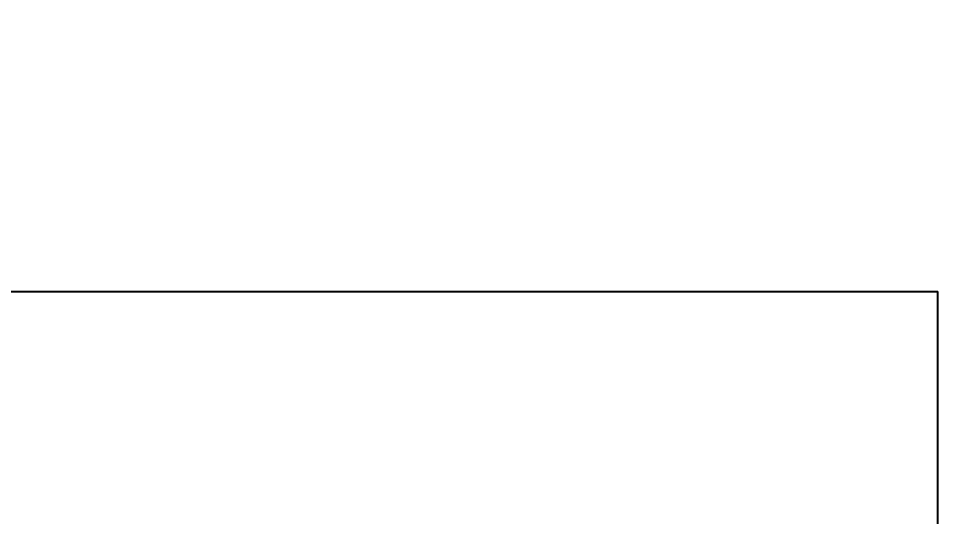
# Model space of a CAD drawing. Header units: millimetres. Extents: x -3570 to 5754, y -12788176 to 1214.
# Drawn here: x 3380.973 to 3382.613, y 1138.312 to 1139.177 of the extents above; entities that cross this region are included whole.
import ezdxf

# ---------------------------------------------------------------- set-up
doc = ezdxf.new("R2010")
doc.units = ezdxf.units.MM
doc.layers.add('.N1 Cuadros', color=253, linetype='Continuous')

# ---------------------------------------------------------------- blocks, each defined once
blk = doc.blocks.new('CUADRO COLUMNAS')
at = {"layer": '.N1 Cuadros', "linetype": 'Continuous'}
for p, q in [((3295.49355, 1130.6753, 20302.53449), (3300.61599, 1130.6753, 20302.53449)), ((3300.61599, 1127.6087, 6492.42209), (3300.61599, 1130.6753, 6492.42209))]:
    blk.add_line(p, q, dxfattribs=at)

msp = doc.modelspace()

# ---------------------------------------------------------------- block references
at = {"color": 1, "lineweight": 25, "xscale": 2, "yscale": 2, "zscale": 2}
msp.add_blockref('CUADRO COLUMNAS', (-3218.6598, -1122.648, 49238.1418), dxfattribs=at)

doc.saveas('drawing.dxf')
